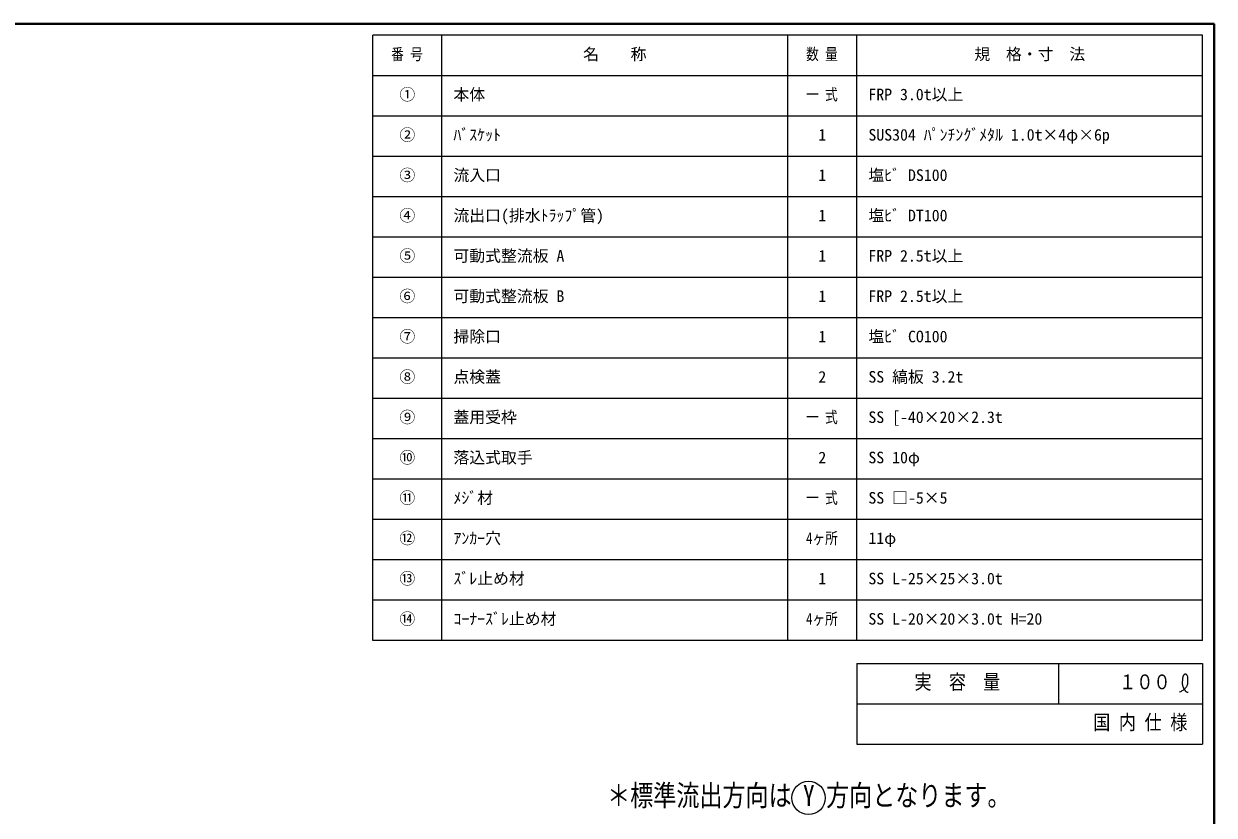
# Model space of a CAD drawing. Units: millimetres at full size, sheet at 1:10; details may follow other scales. Extents: x -2088 to 1962, y -1408 to 1402.
# Drawn here: x -104 to 1962, y 29 to 1402 of the extents above; entities that cross this region are included whole.
import ezdxf
from ezdxf.enums import TextEntityAlignment as Align

# ---------------------------------------------------------------- set-up
doc = ezdxf.new("R2010")
doc.units = ezdxf.units.MM
doc.header["$LTSCALE"] = 10
doc.layers.add('0-0_ﾚｲﾔ1', color=4, linetype='Continuous', lineweight=9)
doc.styles.add('ＭＳ ゴシック', font='')
doc.styles.get('ＭＳ ゴシック').set_extended_font_data('MS Gothic')

msp = doc.modelspace()

# ---------------------------------------------------------------- linework, layer by layer
at = {"layer": '0-0_ﾚｲﾔ1', "color": 1, "lineweight": 40}
for p, q in [((1961.89, 1402.3), (-2088.11, 1402.3)), ((1961.89, -1407.7), (1961.89, 1402.3))]:
    msp.add_line(p, q, dxfattribs=at)
at = {"layer": '0-0_ﾚｲﾔ1', "color": 3, "lineweight": 18}
for p, q in [((1941.89, 1382.3), (501.89, 1382.3)), ((501.89, 332.3), (501.89, 1382.3)), ((621.89, 332.3), (621.89, 1382.3)), ((1221.89, 332.3), (1221.89, 1382.3)), ((1341.89, 332.3), (1341.89, 1382.3)), ((1941.89, 332.3), (1941.89, 1382.3)), ((1941.89, 1312.3), (501.89, 1312.3)), ((1941.89, 1242.3), (501.89, 1242.3)), ((1941.89, 1172.3), (501.89, 1172.3)), ((1941.89, 1102.3), (501.89, 1102.3)), ((1941.89, 1032.3), (501.89, 1032.3)), ((1941.89, 962.3), (501.89, 962.3)), ((1941.89, 892.3), (501.89, 892.3)), ((1941.89, 822.3), (501.89, 822.3)), ((1941.89, 752.3), (501.89, 752.3)), ((1941.89, 682.3), (501.89, 682.3)), ((1941.89, 612.3), (501.89, 612.3)), ((1941.89, 542.3), (501.89, 542.3)), ((1941.89, 472.3), (501.89, 472.3)), ((1941.89, 402.3), (501.89, 402.3)), ((1941.89, 332.3), (501.89, 332.3)), ((1341.89, 292.3), (1941.89, 292.3)), ((1341.89, 292.3), (1341.89, 152.3)), ((1691.89, 292.3), (1691.89, 222.3)), ((1941.89, 292.3), (1941.89, 152.3)), ((1341.89, 222.3), (1941.89, 222.3)), ((1341.89, 152.3), (1941.89, 152.3))]:
    msp.add_line(p, q, dxfattribs=at)
at = {"layer": '0-0_ﾚｲﾔ1', "color": 5, "lineweight": 25}
for points in [[(1901.6, 242.3), (1902.41, 242.77), (1903.82, 243.58), (1905.2, 244.42), (1906.57, 245.29), (1907.91, 246.21), (1909.22, 247.18), (1909.96, 247.78), (1910.5, 248.24), (1911.4, 249.08), (1912.26, 249.96), (1913.06, 250.89), (1913.78, 251.88), (1914.42, 252.91), (1914.75, 253.53), (1914.99, 254.04), (1915.35, 254.94), (1915.64, 255.87), (1915.88, 256.81), (1916.07, 257.77), (1916.2, 258.73), (1916.26, 259.29), (1916.3, 259.87), (1916.35, 260.86), (1916.35, 261.86), (1916.34, 262.86), (1916.31, 263.86), (1916.28, 264.87), (1916.26, 265.46), (1916.24, 266.08), (1916.2, 267.15), (1916.12, 268.21), (1915.95, 269.25), (1915.67, 270.26), (1915.23, 271.23), (1914.89, 271.76), (1914.67, 272.04), (1914.25, 272.51), (1913.79, 272.92), (1913.28, 273.27)], [(1913.28, 273.27), (1912.75, 273.52), (1912.2, 273.66), (1911.87, 273.68), (1911.61, 273.66), (1911.15, 273.56), (1910.7, 273.38), (1910.27, 273.14), (1909.86, 272.85), (1909.48, 272.51), (1909.27, 272.31), (1908.98, 271.98), (1908.55, 271.39), (1908.19, 270.76), (1907.9, 270.11), (1907.65, 269.43), (1907.45, 268.74), (1907.35, 268.33), (1907.24, 267.82), (1907.09, 266.94), (1906.96, 266.06), (1906.87, 265.16), (1906.78, 264.27), (1906.71, 263.37), (1906.67, 262.85), (1906.62, 262.23), (1906.53, 261.16), (1906.45, 260.09), (1906.41, 259.02), (1906.41, 257.95), (1906.46, 256.89), (1906.53, 256.27), (1906.61, 255.74), (1906.79, 254.83), (1907.02, 253.93), (1907.3, 253.04), (1907.62, 252.16), (1907.96, 251.29), (1908.17, 250.79), (1908.33, 250.44)], [(1908.33, 250.44), (1908.62, 249.82), (1908.92, 249.22), (1909.23, 248.62), (1909.55, 248.03), (1909.89, 247.44), (1910.09, 247.09), (1910.34, 246.7), (1910.78, 246.02), (1911.25, 245.36), (1911.75, 244.74), (1912.29, 244.17), (1912.88, 243.66), (1913.25, 243.39), (1913.56, 243.2), (1914.12, 242.89), (1914.71, 242.63), (1915.32, 242.4), (1915.94, 242.19), (1916.58, 242), (1916.95, 241.89)]]:
    msp.add_lwpolyline(points, dxfattribs=at)
msp.add_circle((1258.06, 58.97), 29, dxfattribs=at)

# ---------------------------------------------------------------- texts
at = {"layer": '0-0_ﾚｲﾔ1', "color": 7, "style": 'ＭＳ ゴシック'}
for s, height, width, p in [('番 号', 20.16, 0.8, (533.77, 1333.55)), ('数 量', 20.16, 0.8, (1253.77, 1333.55)), ('一 式', 20.16, 0.8, (1253.77, 1263.55)), ('一 式', 20.16, 0.8, (1253.77, 703.55)), ('一 式', 20.16, 0.8, (1253.77, 563.55)), ('4ヶ所', 20.16, 0.8, (1253.77, 493.55)), ('4ヶ所', 20.16, 0.8, (1253.77, 353.55)), ('実\u3000容\u3000量', 25.66, 0.85, (1441.89, 239.8)), ('１００', 25.66, 0.85, (1796.89, 239.8)), ('国 内 仕 様', 25.66, 0.85, (1751.89, 169.8)), ('＊標準流出方向は Y 方向となります。', 36.66, 0.8, (908.56, 33.97))]:
    msp.add_text(s, height=height, dxfattribs=dict(at, width=width)).set_placement(p, align=Align.BOTTOM_LEFT)
for s, p in [('名\u3000\u3000称', (866.89, 1333.55)), ('規\u3000格・寸\u3000法', (1545.64, 1333.55)), ('①', (548.14, 1263.55)), ('本体', (641.89, 1263.55)), ('FRP 3.0t以上', (1361.89, 1263.55)), ('②', (548.14, 1193.55)), ('ﾊﾞｽｹｯﾄ', (641.89, 1193.55)), ('1', (1275.02, 1193.55)), ('SUS304 ﾊﾟﾝﾁﾝｸﾞﾒﾀﾙ 1.0t×4φ×6p', (1361.89, 1193.55)), ('③', (548.14, 1123.55)), ('流入口', (641.89, 1123.55)), ('1', (1275.02, 1123.55)), ('塩ﾋﾞ DS100', (1361.89, 1123.55)), ('④', (548.14, 1053.55)), ('流出口(排水ﾄﾗｯﾌﾟ管)', (641.89, 1053.55)), ('1', (1275.02, 1053.55)), ('塩ﾋﾞ DT100', (1361.89, 1053.55)), ('⑤', (548.14, 983.55)), ('可動式整流板 A', (641.89, 983.55)), ('FRP 2.5t以上', (1361.89, 983.55)), ('1', (1275.02, 983.55)), ('⑥', (548.14, 913.55)), ('可動式整流板 B', (641.89, 913.55)), ('1', (1275.02, 913.55)), ('FRP 2.5t以上', (1361.89, 913.55)), ('⑦', (548.14, 843.55)), ('掃除口', (641.89, 843.55)), ('1', (1275.02, 843.55)), ('塩ﾋﾞ CO100', (1361.89, 843.55)), ('⑧', (548.14, 773.55)), ('点検蓋', (641.89, 773.55)), ('2', (1275.02, 773.55)), ('SS 縞板 3.2t', (1361.89, 773.55)), ('⑨', (548.14, 703.55)), ('蓋用受枠', (641.89, 703.55)), ('SS [-40×20×2.3t', (1361.89, 703.55)), ('⑩', (548.14, 633.55)), ('落込式取手', (641.89, 633.55)), ('2', (1275.02, 633.55)), ('SS 10φ', (1361.89, 633.55)), ('⑪', (548.14, 563.55)), ('ﾒｼﾞ材', (641.89, 563.55)), ('SS □-5×5', (1361.89, 563.55)), ('⑫', (548.14, 493.55)), ('ｱﾝｶｰ穴', (641.89, 493.55)), ('11φ', (1361.89, 493.55)), ('⑬', (548.14, 423.55)), ('ｽﾞﾚ止め材', (641.89, 423.55)), ('1', (1275.02, 423.55)), ('SS L-25×25×3.0t', (1361.89, 423.55)), ('⑭', (548.14, 353.55)), ('ｺｰﾅｰｽﾞﾚ止め材', (641.89, 353.55)), ('SS L-20×20×3.0t H=20', (1361.89, 353.55))]:
    msp.add_text(s, height=20.16, dxfattribs=at).set_placement(p, align=Align.BOTTOM_LEFT)

doc.saveas('drawing.dxf')
